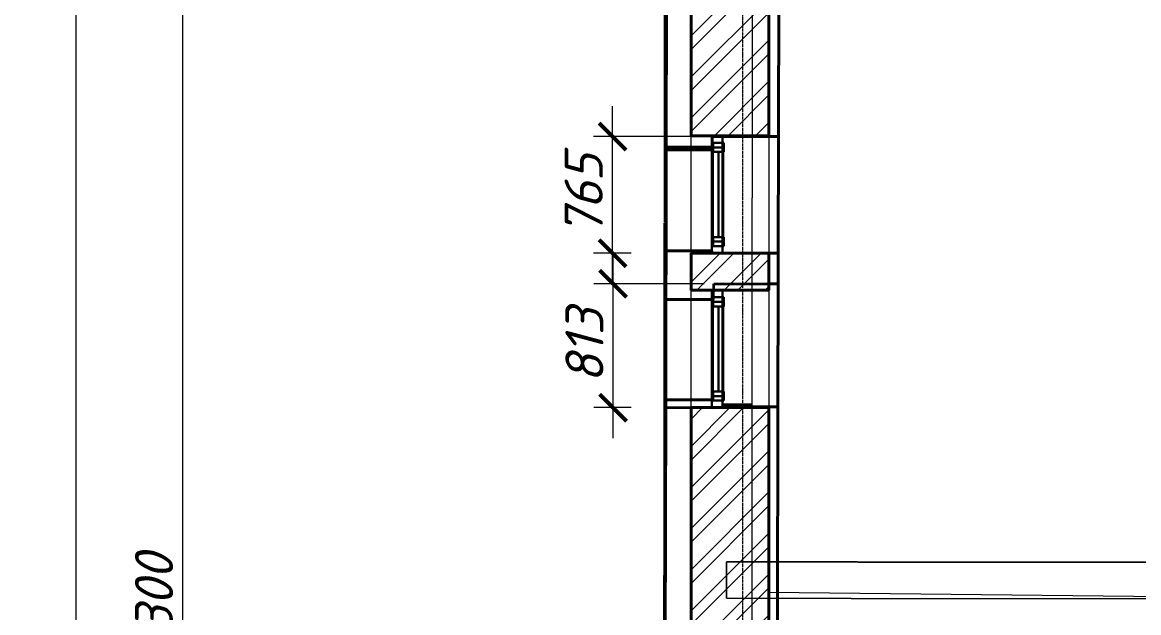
# Model space of a CAD drawing. Header units: millimetres. Extents: x 749182 to 2267578, y 70462 to 311449.
# Drawn here: x 1947553 to 1954878, y 104348 to 108221 of the extents above; entities that cross this region are included whole.
import ezdxf

# ---------------------------------------------------------------- set-up
doc = ezdxf.new("R2010")
doc.units = ezdxf.units.MM
for name, pattern in [('ADSK_Линия сетки', [25, 20, -2.5, 0, -2.5]), ('ADSK_Сверху', [4.5, 3, -1.5]), ('осеваяX2', [4, 2.5, -0.5, 0.5, -0.5])]:
    doc.linetypes.add(name, pattern=pattern)
doc.layers.get('Defpoints').update_dxf_attribs({"color": 255})
for name, color, linetype, lineweight in [('_ Окна', 7, 'Continuous', 30), ('Витраж', 7, 'Continuous', 9), ('Каркас', 7, 'Continuous', 9), ('Окна', 7, 'Continuous', 18), ('Оси', 165, 'осеваяX2', 13), ('Перекрытие', 7, 'Continuous', 18), ('размеры', 7, 'Continuous', 9), ('Стены', 184, 'Continuous', 40), ('Стены наружные', 7, 'Continuous', 18), ('Стены разрез', 7, 'Continuous', 35)]:
    doc.layers.add(name, color=color, linetype=linetype, lineweight=lineweight)
doc.styles.add('М2', font='isocpeui.ttf')
doc.dimstyles.new('SPDS 1_100', dxfattribs={"dimscale": 100, "dimtxt": 2.5, "dimasz": 1.77, "dimexe": 1.25, "dimexo": 0.625, "dimtad": 1, "dimdec": 0, "dimrnd": 0.001, "dimzin": 9, "dimtxsty": 'М2', "dimblk": 'ARCHTICK', "dimcen": 2.5, "dimdle": 2, "dimclrt": 256, "dimadec": 0, "dimazin": 2, "dimtfac": 0.75, "dimtdec": 0, "dimtmove": 1, "dimatfit": 3, "dimfxl": 0, "dimtolj": 1, "dimlwd": 9, "dimlwe": 9, "dimarcsym": 0})

# ---------------------------------------------------------------- blocks, each defined once
blk = doc.blocks.new('Существующие стены 2 этаж - Существующие стены 2 этаж-699583-01 План 1-го этажа маркировочный')
at = {"layer": 'Стены', "color": 254, "linetype": 'ADSK_Сверху', "true_color": 0xe8c5d7}
for p, q in [((-6452.6, 28603), (-6445.3, 36348.5)), ((-6447.4, 34195.8), (-6449.6, 31768.2)), ((-6073.8, 31856.5), (-5983.6, 31856.6)), ((-5983.6, 31856.6), (-6073.8, 31856.5)), ((-5983.6, 31856.6), (-5876.9, 31856.6)), ((-5876.9, 31856.6), (-5983.6, 31856.6)), ((-6449.6, 31768.2), (-6451.2, 30127.2)), ((-6449.6, 31768.2), (-6451.2, 30127.2)), ((-6451.2, 30127.2), (-6449.6, 31768.2)), ((-6449.6, 31768.2), (-6143.8, 31767.9)), ((-6143.8, 31767.9), (-6449.6, 31768.2)), ((-6451.2, 30127.2), (-6452.6, 28603)), ((-6143.8, 30126.9), (-6451.2, 30127.2)), ((-6451.2, 30127.2), (-6143.8, 30126.9)), ((-5983.2, 30095.6), (-6073.8, 30095.6)), ((-6073.8, 30095.6), (-5983.2, 30095.6)), ((-5877.7, 30095.6), (-5983.2, 30095.6)), ((-5983.2, 30095.6), (-5877.7, 30095.6))]:
    blk.add_line(p, q, dxfattribs=at)
blk = doc.blocks.new('ADSK_БалкаЖБ_Прямоугольная - 238_4х457мм-V1-01 План 1-го этажа маркировочный')
at = {"layer": 'Каркас', "color": 253, "linetype": 'ADSK_Сверху', "true_color": 0xaaaaaa}
for p, q in [((-3208.248882, 119.2), (-3208.248882, -119.2)), ((-3208.248882, 119.2), (3208.248882, 119.2)), ((3208.248882, -119.2), (3208.248882, 119.2)), ((-3208.248882, -119.2), (3208.248882, -119.2))]:
    blk.add_line(p, q, dxfattribs=at)
at = {"layer": 'Каркас', "color": 253, "linetype": 'ADSK_Сверху', "true_color": 0xb2b2b2}
for p, q in [((-3208.248882, -119.2), (-3208.248882, 119.2)), ((3208.248882, 119.2), (-3208.248882, 119.2)), ((3208.248882, 119.2), (3208.248882, -119.2)), ((-3208.248882, -119.2), (3208.248882, -119.2))]:
    blk.add_line(p, q, dxfattribs=at)
blk = doc.blocks.new('Прямоугольный импост - 70х20_56мм-1227316-01 План 1-го этажа маркировочный')
at = {"layer": 'Витраж', "color": 253, "linetype": 'ADSK_Сверху', "true_color": 0xaaaaaa}
for p, q in [((-6073.8, 30846.5), (-6143.8, 30846.5)), ((-6143.8, 30770.5), (-6143.8, 30846.5)), ((-6073.8, 30770.5), (-6073.8, 30846.5)), ((-6143.8, 30076.5), (-6143.8, 30152.5)), ((-6073.8, 30076.5), (-6073.8, 30152.5)), ((-6143.8, 30076.5), (-6073.8, 30076.5))]:
    blk.add_line(p, q, dxfattribs=at)
blk = doc.blocks.new('Прямоугольный импост - 70х20_56мм-1429237-01 План 1-го этажа маркировочный')
at = {"layer": 'Витраж', "color": 253, "linetype": 'ADSK_Сверху', "true_color": 0xaaaaaa}
for p, q in [((-76, 35), (0, 35)), ((0, 35), (0, -35)), ((0, -35), (-76, -35))]:
    blk.add_line(p, q, dxfattribs=at)
blk = doc.blocks.new('Прямоугольный импост - 70х20_56мм-1429238-01 План 1-го этажа маркировочный')
at = {"layer": 'Витраж', "color": 253, "linetype": 'ADSK_Сверху', "true_color": 0xaaaaaa}
for p, q in [((0, 35), (-76, 35)), ((0, -35), (0, 35)), ((-76, -35), (0, -35))]:
    blk.add_line(p, q, dxfattribs=at)
blk = doc.blocks.new('Прямоугольный импост - 70х60мм-1256413-01 План 1-го этажа маркировочный')
at = {"layer": 'Витраж', "color": 253, "linetype": 'ADSK_Сверху', "true_color": 0xaaaaaa}
for p, q in [((-6073.8, 31784.2), (-6143.8, 31784.2)), ((-6143.8, 31166.2), (-6143.8, 31784.2)), ((-6073.8, 31166.2), (-6073.8, 31784.2)), ((-6143.8, 31166.2), (-6073.8, 31166.2))]:
    blk.add_line(p, q, dxfattribs=at)
blk = doc.blocks.new('Существующие стены 1 эт - Существующие стены 1 эт-653793-01 План 1-го этажа маркировочный')
at = {"layer": 'Стены'}
for p, q in [((-5702.8, 33361.1), (-5705.7, 31854.6)), ((-6456.7, 25090), (-6438.5, 33281.5)), ((-5998.9, 31855.2), (-6073.8, 31855.3)), ((-5705.7, 31854.6), (-5998.9, 31855.2)), ((-5768.8, 31854.7), (-5705.7, 31854.6)), ((-5705.7, 31854.6), (-5768.8, 31854.7)), ((-5705.7, 31854.6), (-5707.2, 31089.4)), ((-5705.7, 31854.6), (-5707.2, 31089.4)), ((-5707.2, 31089.4), (-5705.7, 31854.6)), ((-5705.7, 31854.6), (-5707.2, 31089.4)), ((-6443.4, 31106.1), (-6441.8, 31786.2)), ((-6143.8, 31785.5), (-6441.8, 31786.2)), ((-6443.4, 31106.1), (-6143.8, 31105.5)), ((-5768.8, 31089.5), (-5707.2, 31089.4)), ((-5707.2, 31089.4), (-5768.8, 31089.5)), ((-5768.8, 31089.5), (-5707.2, 31089.4)), ((-5707.2, 31089.4), (-5707.6, 30888.7)), ((-5707.6, 30888.7), (-5768.8, 30888.8)), ((-5768.8, 30888.8), (-5707.6, 30888.7)), ((-5707.6, 30888.7), (-5768.8, 30888.8)), ((-5707.6, 30888.7), (-5709.2, 30082.6)), ((-5707.6, 30888.7), (-5709.2, 30082.6)), ((-5709.2, 30082.6), (-5707.6, 30888.7)), ((-5707.6, 30888.7), (-5709.2, 30082.6)), ((-6445.6, 30077.2), (-6444.1, 30786.8)), ((-6143.8, 30786.1), (-6444.1, 30786.8)), ((-6445.6, 30077.2), (-6132.3, 30076.5)), ((-6073.8, 30079.3), (-5992.3, 30083.2)), ((-5992.3, 30083.2), (-5709.2, 30082.6)), ((-5768.8, 30082.8), (-5709.2, 30082.6)), ((-5709.2, 30082.6), (-5768.8, 30082.8)), ((-5709.2, 30082.6), (-5712, 28647.4))]:
    blk.add_line(p, q, dxfattribs=at)
at = {"layer": 'Стены разрез'}
for p, q in [((-5705.7, 31854.6), (-5702.8, 33361.1)), ((-6438.5, 33281.5), (-6441.8, 31786.2)), ((-6139.1, 31785.5), (-6138.9, 31855.5)), ((-6138.9, 31855.5), (-5998.9, 31855.2)), ((-5998.9, 31855.2), (-5705.7, 31854.6)), ((-6441.8, 31786.2), (-6139.1, 31785.5)), ((-6443.4, 31106.1), (-6444.1, 30786.8)), ((-6140.4, 31105.5), (-6443.4, 31106.1)), ((-6140.4, 31090.2), (-6140.4, 31105.5)), ((-6000.4, 31089.9), (-6140.4, 31090.2)), ((-5707.2, 31089.4), (-6000.4, 31089.9)), ((-5707.6, 30888.7), (-5707.2, 31089.4)), ((-6131, 30786.1), (-6130.7, 30889.5)), ((-6130.7, 30889.5), (-5990.7, 30889.2)), ((-5990.7, 30889.2), (-5707.6, 30888.7)), ((-6444.1, 30786.8), (-6131, 30786.1)), ((-6445.6, 30077.2), (-6450.8, 27769.9)), ((-6132.3, 30076.5), (-6445.6, 30077.2)), ((-5992.3, 30083.2), (-6132.3, 30076.5)), ((-5709.2, 30082.6), (-5992.3, 30083.2)), ((-5712, 28647.4), (-5709.2, 30082.6))]:
    blk.add_line(p, q, dxfattribs=at)
blk = doc.blocks.new('Витраж-тент со смещением вовне - 60мм 30 сдвиг-1466944-01 План 1-го этажа маркировочный')
at = {"layer": '_ Окна'}
for p, q in [((-339, 25), (-339, -45)), ((-339, 25), (-279, 25)), ((-339, -45), (-339, 25)), ((-279, 25), (-279, -45)), ((339, 25), (279, 25)), ((279, 25), (279, -45)), ((339, -45), (339, 25)), ((339, -45), (339, 25)), ((-279, -45), (-339, -45)), ((-279, -10), (279, -10)), ((279, -45), (339, -45))]:
    blk.add_line(p, q, dxfattribs=at)
at = {"layer": 'Окна'}
for p, q in [((279, 25), (-279, 25)), ((-279, -45), (279, -45))]:
    blk.add_line(p, q, dxfattribs=at)
blk = doc.blocks.new('Прямоугольный импост - 70х20_56мм-1257199-01 План 1-го этажа маркировочный')
at = {"layer": 'Витраж', "lineweight": 30}
for p, q in [((-76, 35), (0, 35)), ((-76, -35), (-76, 35)), ((0, 35), (0, -35)), ((0, -35), (-76, -35))]:
    blk.add_line(p, q, dxfattribs=at)
blk = doc.blocks.new('Прямоугольный импост - 70х20_56мм-1257202-01 План 1-го этажа маркировочный')
at = {"layer": 'Витраж', "lineweight": 30}
for p, q in [((0, 35), (-76, 35)), ((-76, 35), (-76, -35)), ((0, -35), (0, 35)), ((-76, -35), (0, -35))]:
    blk.add_line(p, q, dxfattribs=at)
blk = doc.blocks.new('Прямоугольный импост - 70х60мм-V54-01 План 1-го этажа маркировочный')
at = {"layer": 'Витраж', "lineweight": 30}
for p, q in [((-6073.8, 30770.5), (-6143.8, 30770.5)), ((-6143.8, 30770.5), (-6143.8, 30152.5)), ((-6073.8, 30152.5), (-6073.8, 30770.5)), ((-6143.8, 30152.5), (-6073.8, 30152.5))]:
    blk.add_line(p, q, dxfattribs=at)
blk = doc.blocks.new('Прямоугольный импост - 70х20_56мм-V55-01 План 1-го этажа маркировочный')
at = {"layer": 'Витраж', "lineweight": 30}
for p, q in [((-76, 35), (0, 35)), ((-76, -35), (-76, 35)), ((0, 35), (0, -35)), ((0, -35), (-76, -35))]:
    blk.add_line(p, q, dxfattribs=at)
blk = doc.blocks.new('Прямоугольный импост - 70х20_56мм-V56-01 План 1-го этажа маркировочный')
at = {"layer": 'Витраж', "lineweight": 30}
for p, q in [((0, 35), (-76, 35)), ((-76, 35), (-76, -35)), ((0, -35), (0, 35)), ((-76, -35), (0, -35))]:
    blk.add_line(p, q, dxfattribs=at)
blk = doc.blocks.new('Прямоугольный импост - 70х60мм-V57-01 План 1-го этажа маркировочный')
at = {"layer": 'Витраж', "lineweight": 30}
for p, q in [((-6073.8, 31784.2), (-6143.8, 31784.2)), ((-6143.8, 31784.2), (-6143.8, 31166.2)), ((-6073.8, 31166.2), (-6073.8, 31784.2)), ((-6143.8, 31166.2), (-6073.8, 31166.2))]:
    blk.add_line(p, q, dxfattribs=at)
blk = doc.blocks.new('_ArchTick')
at = {"color": 0, "linetype": 'ByBlock', "const_width": 0.15}
blk.add_lwpolyline([(-0.5, -0.5), (0.5, 0.5)], dxfattribs=at)
blk = doc.blocks.new('*D2869')
at = {"layer": 'Defpoints', "color": 0, "lineweight": 20, "transparency": 16777216}
for p in [(1951426, 107472.1), (1952081.3, 107472.1), (1951611.5, 106706.8)]:
    blk.add_point(p, dxfattribs=at)
at = {"layer": 'размеры', "color": 0, "lineweight": 9, "transparency": 16777216}
for p, q in [((1951426, 106506.8), (1951426, 107672.1)), ((1952018.8, 107472.1), (1951301, 107472.1)), ((1951549, 106706.8), (1951301, 106706.8))]:
    blk.add_line(p, q, dxfattribs=at)
at = {"layer": 'размеры', "color": 0, "lineweight": 9, "transparency": 16777216, "xscale": 177, "yscale": 177, "zscale": 177}
for p, rotation in [((1951426, 107472.1), 90), ((1951426, 106706.8), 270)]:
    blk.add_blockref('_ArchTick', p, dxfattribs=dict(at, rotation=rotation))
at = {"layer": 'размеры', "lineweight": 20, "transparency": 16777216, "insert": (1951236.8, 107089.5), "char_height": 250, "width": 454.106, "attachment_point": 5, "rotation": 90, "style": 'М2'}
blk.add_mtext('\\A1;765', dxfattribs=at)
blk = doc.blocks.new('*D2870')
at = {"layer": 'Defpoints', "color": 0, "lineweight": 20, "transparency": 16777216}
for p in [(1951429.3, 106506.1), (1952089.5, 106506.1), (1951611.5, 105693.2)]:
    blk.add_point(p, dxfattribs=at)
at = {"layer": 'размеры', "color": 0, "lineweight": 9, "transparency": 16777216}
for p, q in [((1951429.3, 105493.2), (1951429.3, 106706.1)), ((1952027, 106506.1), (1951304.3, 106506.1)), ((1951549, 105693.2), (1951304.3, 105693.2))]:
    blk.add_line(p, q, dxfattribs=at)
at = {"layer": 'размеры', "color": 0, "lineweight": 9, "transparency": 16777216, "xscale": 177, "yscale": 177, "zscale": 177}
for p, rotation in [((1951429.3, 106506.1), 90), ((1951429.3, 105693.2), 270)]:
    blk.add_blockref('_ArchTick', p, dxfattribs=dict(at, rotation=rotation))
at = {"layer": 'размеры', "lineweight": 20, "transparency": 16777216, "insert": (1951241.8, 106099.6), "char_height": 250, "width": 409.104, "attachment_point": 5, "rotation": 90, "style": 'М2'}
blk.add_mtext('\\A1;813', dxfattribs=at)
blk = doc.blocks.new('*D2884')
at = {"layer": 'Defpoints', "color": 0, "lineweight": 20, "transparency": 16777216}
for p in [(1948705, 112473.4), (1948605, 96173.4), (1948705, 96173.4)]:
    blk.add_point(p, dxfattribs=at)
at = {"layer": 'размеры', "color": 0, "lineweight": 9, "transparency": 16777216}
for p, q in [((1948605, 112673.4), (1948605, 95973.4)), ((1948642.5, 112473.4), (1948480, 112473.4)), ((1948642.5, 96173.4), (1948480, 96173.4))]:
    blk.add_line(p, q, dxfattribs=at)
at = {"layer": 'размеры', "color": 0, "lineweight": 9, "transparency": 16777216, "xscale": 177, "yscale": 177, "zscale": 177}
for p, rotation in [((1948605, 112473.4), 90), ((1948605, 96173.4), 270)]:
    blk.add_blockref('_ArchTick', p, dxfattribs=dict(at, rotation=rotation))
at = {"layer": 'размеры', "lineweight": 20, "transparency": 16777216, "insert": (1948417.5, 104323.4), "char_height": 250, "width": 711.842, "attachment_point": 5, "rotation": 90, "style": 'М2'}
blk.add_mtext('\\A1;16300', dxfattribs=at)
blk = doc.blocks.new('*D2890')
at = {"layer": 'Defpoints', "color": 0, "lineweight": 20, "transparency": 16777216}
for p in [(1948005, 118973.4), (1947905, 73773.4), (1948005, 73773.4)]:
    blk.add_point(p, dxfattribs=at)
at = {"layer": 'размеры', "color": 0, "lineweight": 9, "transparency": 16777216}
for p, q in [((1947905, 119173.4), (1947905, 73573.4)), ((1947942.5, 118973.4), (1947780, 118973.4)), ((1947942.5, 73773.4), (1947780, 73773.4))]:
    blk.add_line(p, q, dxfattribs=at)
at = {"layer": 'размеры', "color": 0, "lineweight": 9, "transparency": 16777216, "xscale": 177, "yscale": 177, "zscale": 177}
for p, rotation in [((1947905, 118973.4), 90), ((1947905, 73773.4), 270)]:
    blk.add_blockref('_ArchTick', p, dxfattribs=dict(at, rotation=rotation))
at = {"layer": 'размеры', "lineweight": 20, "transparency": 16777216, "insert": (1947717.5, 96373.4), "char_height": 250, "width": 777.298, "attachment_point": 5, "rotation": 90, "style": 'М2'}
blk.add_mtext('\\A1;45200', dxfattribs=at)

msp = doc.modelspace()

# ---------------------------------------------------------------- hatches: boundary and pattern name
at = {"layer": 'Стены наружные', "lineweight": 9}
h = msp.add_hatch(dxfattribs=at)
h.set_pattern_fill('FP_3', color=256, angle=45, style=0, pattern_type=2)
h.set_pattern_definition([(45, (1958220.23, 75616.62), (-134.70384, 134.70384), []), (45, (1958310.03, 75616.62), (-134.70384, 134.70384), [])])
h.paths.add_polyline_path([(1951941.4745, 96537.6102), (1952451.4745, 96537.6102), (1952451.4745, 98468.4405), (1951941.4745, 98468.4405), (1951941.4745, 96687.4373)])
h.paths.add_polyline_path([(1952011.4745, 99438.4405), (1952451.4745, 99438.4405), (1952451.4745, 101652.9659), (1951941.4745, 101652.9659), (1951941.4745, 99438.4405)])
h.paths.add_polyline_path([(1952287.618, 103422.9659), (1952451.4745, 103422.9659), (1952451.4745, 105693.1574), (1951941.4745, 105693.1574), (1951941.4745, 103422.9659)])
h.paths.add_polyline_path([(1952089.2603, 106463.1574), (1952451.4745, 106463.1574), (1952451.4745, 106706.8211), (1951941.4745, 106706.8211), (1951941.4745, 106463.1574)])
h.paths.add_polyline_path([(1951941.4745, 107476.8211), (1952451.4745, 107476.8211), (1952451.4745, 109739.6473), (1951941.4745, 109739.6473), (1951941.4745, 107497.2775)])
h.paths.add_polyline_path([(1952229.9706, 111509.6473), (1952451.4745, 111509.6473), (1952451.4745, 113827.7918), (1951941.4745, 113827.1573), (1951941.4745, 111509.6473), (1952228.8631, 111509.6473)])
h.paths.add_polyline_path([(1951941.4745, 115597.7918), (1952451.4745, 115597.7918), (1952451.4745, 118835.4873), (1951941.4745, 118835.4873), (1951941.4745, 116174.2956)])

# ---------------------------------------------------------------- linework, layer by layer
at = {"layer": 'Оси', "linetype": 'ADSK_Линия сетки'}
msp.add_line((1952280.1361, 71313.2448), (1952280.1361, 120038.4712), dxfattribs=at)
at = {"layer": 'Перекрытие', "linetype": 'ADSK_Сверху'}
for p, q in [((1952341.9989, 104442.669), (1952345.6354, 112617.3576)), ((1952338.4238, 96406.1792), (1952341.9989, 104442.669))]:
    msp.add_line(p, q, dxfattribs=at)
at = {"layer": 'Перекрытие'}
msp.add_line((1952451.4745, 104483.4981), (1957767.1361, 104422.1059), dxfattribs=at)
at = {"layer": 'Стены наружные', "lineweight": 40}
for p, q in [((1951941.4745, 109739.6473), (1951941.4745, 107476.8211)), ((1952451.4745, 107476.8211), (1952451.4745, 109293.907)), ((1951941.4745, 107476.8211), (1952451.4745, 107476.8211)), ((1951941.4745, 106706.8211), (1951941.4745, 106463.1574)), ((1952451.4745, 106706.8211), (1951941.4745, 106706.8211)), ((1952451.4745, 106463.1574), (1952451.4745, 106706.8211)), ((1951941.4745, 106463.1574), (1952451.4745, 106463.1574)), ((1951941.4745, 105693.1574), (1951941.4745, 103422.9659)), ((1952451.4745, 105693.1574), (1951941.4745, 105693.1574)), ((1952451.4745, 103422.9659), (1952451.4745, 105693.1574))]:
    msp.add_line(p, q, dxfattribs=at)
at = {"layer": 'Стены наружные'}
for p, q in [((1951941.4745, 106706.8211), (1951941.4745, 107476.8211)), ((1952451.4745, 107476.8211), (1952451.4745, 106706.8211)), ((1951941.4745, 105693.4827), (1951941.4745, 106463.1574)), ((1952451.4745, 106463.1574), (1952451.4745, 105693.1574))]:
    msp.add_line(p, q, dxfattribs=at)

# ---------------------------------------------------------------- block references
at = {"layer": '_ Окна', "rotation": 89.99999999999993}
for p in [(1952111.4745, 107091.8211), (1952111.4745, 106078.1574)]:
    msp.add_blockref('Витраж-тент со смещением вовне - 60мм 30 сдвиг-1466944-01 План 1-го этажа маркировочный', p, dxfattribs=at)
at = {"layer": 'Витраж', "color": 253, "linetype": 'ADSK_Сверху', "true_color": 0xaaaaaa}
for name, p in [('Прямоугольный импост - 70х20_56мм-1227316-01 План 1-го этажа маркировочный', (1958220.2258, 76630.2824)), ('Прямоугольный импост - 70х60мм-1256413-01 План 1-го этажа маркировочный', (1958220.2258, 75616.6187)), ('Прямоугольный импост - 70х20_56мм-1227316-01 План 1-го этажа маркировочный', (1958220.2258, 75616.6187)), ('Прямоугольный импост - 70х60мм-1256413-01 План 1-го этажа маркировочный', (1958220.2258, 74602.955))]:
    msp.add_blockref(name, p, dxfattribs=at)
at = {"layer": 'Витраж', "color": 253, "linetype": 'ADSK_Сверху', "true_color": 0xaaaaaa, "extrusion": (0, 0, -1), "rotation": 90.00000000000007}
for p in [(-1952111.4745, 107476.8211), (-1952111.4745, 106463.1574)]:
    msp.add_blockref('Прямоугольный импост - 70х20_56мм-1429237-01 План 1-го этажа маркировочный', p, dxfattribs=at)
at = {"layer": 'Витраж', "extrusion": (0, 0, -1), "rotation": 90.00000000000007}
for name, p in [('Прямоугольный импост - 70х20_56мм-V55-01 План 1-го этажа маркировочный', (-1952111.4745, 107476.8211)), ('Прямоугольный импост - 70х20_56мм-1257199-01 План 1-го этажа маркировочный', (-1952111.4745, 106463.1574))]:
    msp.add_blockref(name, p, dxfattribs=at)
at = {"layer": 'Витраж'}
for name in ['Прямоугольный импост - 70х60мм-V57-01 План 1-го этажа маркировочный', 'Прямоугольный импост - 70х60мм-V54-01 План 1-го этажа маркировочный']:
    msp.add_blockref(name, (1958220.2258, 75616.6187), dxfattribs=at)
at = {"layer": 'Витраж', "color": 253, "linetype": 'ADSK_Сверху', "true_color": 0xaaaaaa, "rotation": 269.9999999999999}
for p in [(1952111.4745, 106706.8211), (1952111.4745, 105693.1574)]:
    msp.add_blockref('Прямоугольный импост - 70х20_56мм-1429238-01 План 1-го этажа маркировочный', p, dxfattribs=at)
at = {"layer": 'Витраж', "rotation": 269.9999999999999}
for name, p in [('Прямоугольный импост - 70х20_56мм-V56-01 План 1-го этажа маркировочный', (1952111.4745, 106706.8211)), ('Прямоугольный импост - 70х20_56мм-1257202-01 План 1-го этажа маркировочный', (1952111.4745, 105693.1574))]:
    msp.add_blockref(name, p, dxfattribs=at)
at = {"layer": 'Каркас', "color": 253, "linetype": 'ADSK_Сверху', "true_color": 0xaaaaaa, "rotation": 359.9617034985983}
msp.add_blockref('ADSK_БалкаЖБ_Прямоугольная - 238_4х457мм-V1-01 План 1-го этажа маркировочный', (1955381.3688, 104559.8375), dxfattribs=at)
at = {"layer": 'Стены', "color": 254, "linetype": 'ADSK_Сверху', "true_color": 0xe8c5d7}
msp.add_blockref('Существующие стены 2 этаж - Существующие стены 2 этаж-699583-01 План 1-го этажа маркировочный', (1958220.2258, 75616.6187), dxfattribs=at)
at = {"layer": 'Стены', "color": 243, "true_color": 0xbb5389}
msp.add_blockref('Существующие стены 1 эт - Существующие стены 1 эт-653793-01 План 1-го этажа маркировочный', (1958220.2258, 75616.6187), dxfattribs=at)

# ---------------------------------------------------------------- dimensions: what is measured, and where the dimension line sits
at = {"layer": 'размеры', "lineweight": 20}
for base, p1, p2, picture, middle in [((1947905.0164, 73773.407), (1948005.0013, 118973.407), (1948005.0013, 73773.407), '*D2890', (1947717.5164, 96373.407)), ((1948605.0164, 96173.407), (1948705.0013, 112473.407), (1948705.0013, 96173.407), '*D2884', (1948417.5164, 104323.407)), ((1951425.9537, 107472.0949), (1951611.4745, 106706.8211), (1952081.2976, 107472.0949), '*D2869', (1951236.8439, 107089.458)), ((1951429.2744, 106506.1049), (1951611.4745, 105693.1574), (1952089.49, 106506.1049), '*D2870', (1951241.7744, 106099.6312))]:
    dim = msp.add_linear_dim(base=base, p1=p1, p2=p2, angle=90, dimstyle='SPDS 1_100', dxfattribs=at)
    dim.commit()
    dim.dimension.update_dxf_attribs({"geometry": picture, "text_midpoint": middle})

doc.saveas('drawing.dxf')
